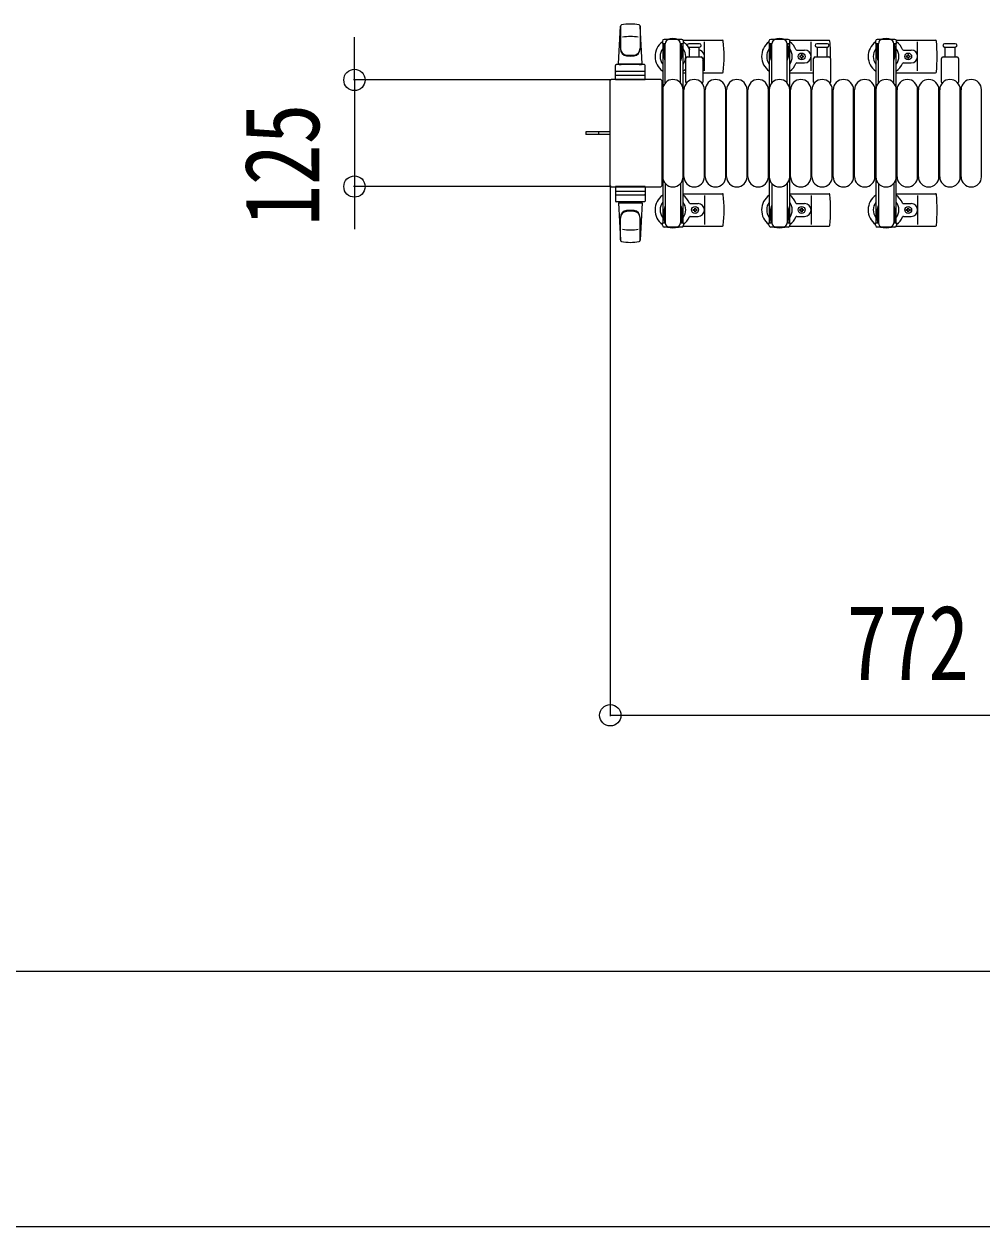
# Model space of a CAD drawing. Units: millimetres, scale not verified. Extents: x -16820 to 16820, y -11880 to 11880.
# Drawn here: x 11416 to 12540, y -3390 to -1979 of the extents above; entities that cross this region are included whole.
import ezdxf
from ezdxf.enums import TextEntityAlignment as Align

# ---------------------------------------------------------------- set-up
doc = ezdxf.new("R2010")
doc.units = ezdxf.units.MM
doc.header["$LTSCALE"] = 50
for name, color, linetype in [('0-2_YKK_13', 4, 'Continuous'), ('0-3_YKK_A1', 4, 'Continuous'), ('0-4_YKK_D', 6, 'Continuous')]:
    doc.layers.add(name, color=color, linetype=linetype)
doc.styles.add('ＭＳ ゴシック', font='')
doc.styles.get('ＭＳ ゴシック').set_extended_font_data('MS Gothic')

msp = doc.modelspace()

# ---------------------------------------------------------------- linework, layer by layer
at = {"layer": '0-2_YKK_13'}
for p, q in [((12113.58, -2025.5), (12116.02, -1981.47)), ((12116.08, -1981.89), (12116.08, -2007.63)), ((12139.08, -1981.12), (12139.08, -2008.31)), ((12141.58, -2025.5), (12139.14, -1981.47)), ((12187.88, -1997), (12167.28, -1997)), ((12167.58, -2018.8), (12167.58, -2001.8)), ((12168.58, -2048.06), (12168.58, -2002)), ((12186.58, -2001.8), (12189.88, -2001.8)), ((12186.58, -2048.06), (12186.58, -2002)), ((12187.58, -2018.8), (12187.58, -2001.8)), ((12189.61, -1998), (12235.68, -1998)), ((12189.88, -2001.8), (12189.88, -1999)), ((12214.58, -2034), (12214.58, -2000)), ((12312.88, -1997), (12292.28, -1997)), ((12292.58, -2018.8), (12292.58, -2001.8)), ((12293.58, -2048.06), (12293.58, -2002)), ((12311.58, -2001.8), (12314.88, -2001.8)), ((12311.58, -2048.06), (12311.58, -2002)), ((12312.58, -2018.8), (12312.58, -2001.8)), ((12314.61, -1998), (12360.68, -1998)), ((12314.88, -2001.8), (12314.88, -1999)), ((12339.58, -2034), (12339.58, -2000)), ((12437.88, -1997), (12417.28, -1997)), ((12417.58, -2018.8), (12417.58, -2001.8)), ((12418.58, -2048.06), (12418.58, -2002)), ((12436.58, -2001.8), (12439.88, -2001.8)), ((12436.58, -2048.06), (12436.58, -2002)), ((12437.58, -2018.8), (12437.58, -2001.8)), ((12439.61, -1998), (12485.68, -1998)), ((12439.88, -2001.8), (12439.88, -1999)), ((12464.58, -2034), (12464.58, -2000)), ((12166.78, -2005.3), (12167.58, -2005.3)), ((12166.78, -2015.81), (12166.78, -2005.3)), ((12168.38, -2021.8), (12166.78, -2015.81)), ((12186.77, -2021.8), (12188.38, -2015.81)), ((12188.38, -2005.3), (12187.58, -2005.3)), ((12188.38, -2015.81), (12188.38, -2005.3)), ((12196.33, -2006), (12208.83, -2006)), ((12197.08, -2017.5), (12197.08, -2006)), ((12208.08, -2006), (12208.08, -2017.5)), ((12291.78, -2005.3), (12292.58, -2005.3)), ((12291.78, -2015.81), (12291.78, -2005.3)), ((12293.38, -2021.8), (12291.78, -2015.81)), ((12311.77, -2021.8), (12313.38, -2015.81)), ((12313.38, -2005.3), (12312.58, -2005.3)), ((12313.38, -2015.81), (12313.38, -2005.3)), ((12322.87, -2009.5), (12332.08, -2009.5)), ((12327.26, -2016.56), (12326.38, -2016.56)), ((12346.33, -2006), (12358.83, -2006)), ((12347.08, -2017.5), (12347.08, -2006)), ((12358.08, -2006), (12358.08, -2017.5)), ((12416.78, -2005.3), (12417.58, -2005.3)), ((12416.78, -2015.81), (12416.78, -2005.3)), ((12418.38, -2021.8), (12416.78, -2015.81)), ((12436.77, -2021.8), (12438.38, -2015.81)), ((12438.38, -2005.3), (12437.58, -2005.3)), ((12438.38, -2015.81), (12438.38, -2005.3)), ((12447.87, -2009.5), (12457.08, -2009.5)), ((12452.26, -2016.56), (12451.38, -2016.56)), ((12496.33, -2006), (12508.83, -2006)), ((12497.08, -2017.5), (12497.08, -2006)), ((12508.08, -2006), (12508.08, -2017.5)), ((12110.08, -2044.5), (12110.08, -2027.5)), ((12144.08, -2026.5), (12111.08, -2026.5)), ((12113.58, -2025.5), (12141.58, -2025.5)), ((12114.58, -2026.5), (12114.58, -2025.5)), ((12114.58, -2025.5), (12140.58, -2025.5)), ((12114.58, -2026.5), (12116.98, -2026.5)), ((12138.18, -2026.5), (12140.58, -2026.5)), ((12140.58, -2026.5), (12140.58, -2025.5)), ((12145.08, -2044.5), (12145.08, -2027.5)), ((12168.38, -2021.8), (12168.58, -2021.8)), ((12186.77, -2021.8), (12186.58, -2021.8)), ((12192.58, -2047.33), (12192.58, -2019.5)), ((12194.58, -2017.5), (12210.58, -2017.5)), ((12212.58, -2019.5), (12212.58, -2047.33)), ((12293.38, -2021.8), (12293.58, -2021.8)), ((12311.77, -2021.8), (12311.58, -2021.8)), ((12322.87, -2024.5), (12332.08, -2024.5)), ((12329.9, -2017.44), (12330.78, -2017.44)), ((12342.58, -2047.33), (12342.58, -2019.5)), ((12344.58, -2017.5), (12360.58, -2017.5)), ((12362.58, -2019.5), (12362.58, -2047.33)), ((12418.38, -2021.8), (12418.58, -2021.8)), ((12436.77, -2021.8), (12436.58, -2021.8)), ((12447.87, -2024.5), (12457.08, -2024.5)), ((12454.9, -2017.44), (12455.78, -2017.44)), ((12492.58, -2047.33), (12492.58, -2019.5)), ((12494.58, -2017.5), (12510.58, -2017.5)), ((12512.58, -2019.5), (12512.58, -2047.33)), ((12162.58, -2044), (12106.07, -2044)), ((12106.07, -2044), (12106.07, -2044)), ((12145.08, -2044.5), (12110.08, -2044.5)), ((12111.02, -2039), (12144.19, -2039)), ((12144.08, -2034.5), (12111.08, -2034.5)), ((12162.58, -2044), (12162.58, -2044)), ((12189.58, -2036), (12192.58, -2036)), ((12212.58, -2036), (12235.68, -2036)), ((12314.58, -2036), (12342.58, -2036)), ((12439.58, -2036), (12485.68, -2036)), ((12103.58, -2046.5), (12103.58, -2167.5)), ((12103.58, -2046.5), (12103.58, -2046.5)), ((12165.08, -2167.5), (12165.08, -2046.5)), ((12165.08, -2046.5), (12165.08, -2046.5)), ((12165.58, -2158), (12165.58, -2056)), ((12189.58, -2158), (12189.58, -2056)), ((12190.58, -2158), (12190.58, -2056)), ((12214.58, -2158), (12214.58, -2056)), ((12215.58, -2158), (12215.58, -2056)), ((12239.58, -2158), (12239.58, -2056)), ((12240.58, -2158), (12240.58, -2056)), ((12264.58, -2158), (12264.58, -2056)), ((12265.58, -2158), (12265.58, -2056)), ((12289.58, -2158), (12289.58, -2056)), ((12290.58, -2158), (12290.58, -2056)), ((12314.58, -2158), (12314.58, -2056)), ((12315.58, -2158), (12315.58, -2056)), ((12339.58, -2158), (12339.58, -2056)), ((12340.58, -2158), (12340.58, -2056)), ((12364.58, -2158), (12364.58, -2056)), ((12365.58, -2158), (12365.58, -2056)), ((12389.58, -2158), (12389.58, -2056)), ((12390.58, -2158), (12390.58, -2056)), ((12414.58, -2158), (12414.58, -2056)), ((12415.58, -2158), (12415.58, -2056)), ((12439.58, -2158), (12439.58, -2056)), ((12440.58, -2158), (12440.58, -2056)), ((12464.58, -2158), (12464.58, -2056)), ((12465.58, -2158), (12465.58, -2056)), ((12489.58, -2158), (12489.58, -2056)), ((12490.58, -2158), (12490.58, -2056)), ((12514.58, -2158), (12514.58, -2056)), ((12515.58, -2158), (12515.58, -2056)), ((12539.58, -2158), (12539.58, -2056)), ((12075.58, -2105.5), (12075.58, -2108.5)), ((12091.08, -2108.5), (12075.58, -2108.5)), ((12090.43, -2105.5), (12090.43, -2108.5)), ((12103.58, -2108.5), (12091.08, -2108.5)), ((12103.58, -2167.5), (12103.58, -2167.5)), ((12106.07, -2170), (12162.58, -2170)), ((12106.07, -2170), (12106.07, -2170)), ((12145.08, -2169.5), (12110.08, -2169.5)), ((12110.08, -2169.5), (12110.08, -2186.5)), ((12145.08, -2169.5), (12145.08, -2186.5)), ((12162.58, -2170), (12162.58, -2170)), ((12165.08, -2167.5), (12165.08, -2167.5)), ((12168.58, -2165.94), (12168.58, -2212)), ((12186.58, -2165.94), (12186.58, -2212)), ((12293.58, -2165.94), (12293.58, -2212)), ((12311.58, -2165.94), (12311.58, -2212)), ((12418.58, -2165.94), (12418.58, -2212)), ((12436.58, -2165.94), (12436.58, -2212)), ((12111.02, -2175), (12144.19, -2175)), ((12144.08, -2179.5), (12111.08, -2179.5)), ((12189.58, -2178), (12235.68, -2178)), ((12214.58, -2180), (12214.58, -2214)), ((12314.58, -2178), (12360.68, -2178)), ((12339.58, -2180), (12339.58, -2214)), ((12439.58, -2178), (12485.68, -2178)), ((12464.58, -2180), (12464.58, -2214)), ((12144.08, -2187.5), (12111.08, -2187.5)), ((12113.58, -2188.5), (12141.58, -2188.5)), ((12113.58, -2188.5), (12116.02, -2232.53)), ((12114.58, -2187.5), (12116.98, -2187.5)), ((12114.58, -2187.5), (12114.58, -2188.5)), ((12114.58, -2188.5), (12140.58, -2188.5)), ((12138.18, -2187.5), (12140.58, -2187.5)), ((12141.58, -2188.5), (12139.14, -2232.53)), ((12140.58, -2187.5), (12140.58, -2188.5)), ((12168.38, -2192.2), (12166.78, -2198.19)), ((12166.78, -2198.19), (12166.78, -2208.7)), ((12167.58, -2195.2), (12167.58, -2212.2)), ((12168.38, -2192.2), (12168.58, -2192.2)), ((12186.77, -2192.2), (12186.58, -2192.2)), ((12186.77, -2192.2), (12188.38, -2198.19)), ((12187.58, -2195.2), (12187.58, -2212.2)), ((12188.38, -2198.19), (12188.38, -2208.7)), ((12197.87, -2189.5), (12207.08, -2189.5)), ((12202.26, -2197.44), (12201.38, -2197.44)), ((12204.9, -2196.56), (12205.78, -2196.56)), ((12293.38, -2192.2), (12291.78, -2198.19)), ((12291.78, -2198.19), (12291.78, -2208.7)), ((12292.58, -2195.2), (12292.58, -2212.2)), ((12293.38, -2192.2), (12293.58, -2192.2)), ((12311.77, -2192.2), (12311.58, -2192.2)), ((12311.77, -2192.2), (12313.38, -2198.19)), ((12312.58, -2195.2), (12312.58, -2212.2)), ((12313.38, -2198.19), (12313.38, -2208.7)), ((12322.87, -2189.5), (12332.08, -2189.5)), ((12327.26, -2197.44), (12326.38, -2197.44)), ((12329.9, -2196.56), (12330.78, -2196.56)), ((12418.38, -2192.2), (12416.78, -2198.19)), ((12416.78, -2198.19), (12416.78, -2208.7)), ((12417.58, -2195.2), (12417.58, -2212.2)), ((12418.38, -2192.2), (12418.58, -2192.2)), ((12436.77, -2192.2), (12436.58, -2192.2)), ((12436.77, -2192.2), (12438.38, -2198.19)), ((12437.58, -2195.2), (12437.58, -2212.2)), ((12438.38, -2198.19), (12438.38, -2208.7)), ((12447.87, -2189.5), (12457.08, -2189.5)), ((12452.26, -2197.44), (12451.38, -2197.44)), ((12454.9, -2196.56), (12455.78, -2196.56)), ((12116.08, -2232.11), (12116.08, -2206.37)), ((12139.08, -2232.88), (12139.08, -2205.69)), ((12166.78, -2208.7), (12167.58, -2208.7)), ((12186.58, -2212.2), (12189.88, -2212.2)), ((12188.38, -2208.7), (12187.58, -2208.7)), ((12189.88, -2212.2), (12189.88, -2215)), ((12197.87, -2204.5), (12207.08, -2204.5)), ((12291.78, -2208.7), (12292.58, -2208.7)), ((12311.58, -2212.2), (12314.88, -2212.2)), ((12313.38, -2208.7), (12312.58, -2208.7)), ((12314.88, -2212.2), (12314.88, -2215)), ((12322.87, -2204.5), (12332.08, -2204.5)), ((12416.78, -2208.7), (12417.58, -2208.7)), ((12436.58, -2212.2), (12439.88, -2212.2)), ((12438.38, -2208.7), (12437.58, -2208.7)), ((12439.88, -2212.2), (12439.88, -2215)), ((12447.87, -2204.5), (12457.08, -2204.5)), ((12187.88, -2217), (12167.28, -2217)), ((12189.61, -2216), (12235.68, -2216)), ((12312.88, -2217), (12292.28, -2217)), ((12314.61, -2216), (12360.68, -2216)), ((12437.88, -2217), (12417.28, -2217)), ((12439.61, -2216), (12485.68, -2216))]:
    msp.add_line(p, q, dxfattribs=at)
for points in [[(12165.28, -1999), (12165.28, -2001.8), (12168.58, -2001.8)], [(12208.83, -2002), (12202.58, -2002), (12196.33, -2002)], [(12290.28, -1999), (12290.28, -2001.8), (12293.58, -2001.8)], [(12358.83, -2002), (12352.58, -2002), (12346.33, -2002)], [(12415.28, -1999), (12415.28, -2001.8), (12418.58, -2001.8)], [(12508.83, -2002), (12502.58, -2002), (12496.33, -2002)], [(12326.38, -2016.56), (12326.38, -2017.44), (12327.26, -2017.44)], [(12329.02, -2015.68), (12329.02, -2014.8), (12328.14, -2014.8), (12328.14, -2015.68)], [(12330.78, -2017.44), (12330.78, -2016.56), (12329.9, -2016.56)], [(12451.38, -2016.56), (12451.38, -2017.44), (12452.26, -2017.44)], [(12454.02, -2015.68), (12454.02, -2014.8), (12453.14, -2014.8), (12453.14, -2015.68)], [(12455.78, -2017.44), (12455.78, -2016.56), (12454.9, -2016.56)], [(12328.14, -2018.32), (12328.14, -2019.2), (12329.02, -2019.2), (12329.02, -2018.32)], [(12453.14, -2018.32), (12453.14, -2019.2), (12454.02, -2019.2), (12454.02, -2018.32)], [(12103.58, -2105.5), (12091.08, -2105.5), (12075.58, -2105.5)], [(12201.38, -2197.44), (12201.38, -2196.56), (12202.26, -2196.56)], [(12203.14, -2195.68), (12203.14, -2194.8), (12204.02, -2194.8), (12204.02, -2195.68)], [(12204.02, -2198.32), (12204.02, -2199.2), (12203.14, -2199.2), (12203.14, -2198.32)], [(12205.78, -2196.56), (12205.78, -2197.44), (12204.9, -2197.44)], [(12326.38, -2197.44), (12326.38, -2196.56), (12327.26, -2196.56)], [(12328.14, -2195.68), (12328.14, -2194.8), (12329.02, -2194.8), (12329.02, -2195.68)], [(12329.02, -2198.32), (12329.02, -2199.2), (12328.14, -2199.2), (12328.14, -2198.32)], [(12330.78, -2196.56), (12330.78, -2197.44), (12329.9, -2197.44)], [(12451.38, -2197.44), (12451.38, -2196.56), (12452.26, -2196.56)], [(12453.14, -2195.68), (12453.14, -2194.8), (12454.02, -2194.8), (12454.02, -2195.68)], [(12454.02, -2198.32), (12454.02, -2199.2), (12453.14, -2199.2), (12453.14, -2198.32)], [(12455.78, -2196.56), (12455.78, -2197.44), (12454.9, -2197.44)], [(12165.28, -2215), (12165.28, -2212.2), (12168.58, -2212.2)], [(12290.28, -2215), (12290.28, -2212.2), (12293.58, -2212.2)], [(12415.28, -2215), (12415.28, -2212.2), (12418.58, -2212.2)]]:
    msp.add_lwpolyline(points, dxfattribs=at)
for centre in [(12328.58, -2017), (12453.58, -2017), (12203.58, -2197), (12328.58, -2197), (12453.58, -2197)]:
    msp.add_circle(centre, 4, dxfattribs=at)
for centre, radius, start, end in [((12117.51, -1981.56), 1.5, 101.97738, 176.83138), ((12127.58, -2029), 50, 78.05356, 101.94644), ((12127.58, -2029), 50, 78.02262, 101.94644), ((12137.64, -1981.56), 1.5, 3.16862, 78.02262), ((12127.58, -2043.6), 50, 79.12335, 100.54947), ((12177.58, -2017), 21, 125.85347, 235.1501), ((12167.28, -1999), 2, 90, 180), ((12173.58, -2002), 5, 90, 180), ((12177.58, -2017), 21, 72.24721, 107.75279), ((12181.58, -2002), 5, 0, 90), ((12187.88, -1999), 2, 0, 90), ((12177.58, -2017), 21, 36.9292, 54.14653), ((12196.33, -2004), 2, 90, 180), ((12208.83, -2004), 2, 0, 90), ((12235.68, -1999), 1, 5.73917, 90), ((12056.58, -2017), 181, 354.26083, 5.73917), ((12302.58, -2017), 21, 125.85347, 235.1501), ((12292.28, -1999), 2, 90, 180), ((12298.58, -2002), 5, 90, 180), ((12302.58, -2017), 21, 72.24721, 107.75279), ((12306.58, -2002), 5, 0, 90), ((12312.88, -1999), 2, 0, 90), ((12302.58, -2017), 21, 22.72842, 54.14653), ((12346.33, -2004), 2, 90, 180), ((12358.83, -2004), 2, 0, 90), ((12360.68, -1999), 1, 5.73917, 90), ((12181.58, -2017), 181, 359.28378, 5.73917), ((12427.58, -2017), 21, 125.85347, 235.1501), ((12417.28, -1999), 2, 90, 180), ((12423.58, -2002), 5, 90, 180), ((12427.58, -2017), 21, 72.24721, 107.75279), ((12431.58, -2002), 5, 0, 90), ((12437.88, -1999), 2, 0, 90), ((12427.58, -2017), 21, 22.72842, 54.14653), ((12485.68, -1999), 1, 5.73917, 90), ((12306.58, -2017), 181, 354.26083, 5.73917), ((12496.33, -2004), 2, 90, 180), ((12508.83, -2004), 2, 0, 90), ((12124.08, -2007.44), 8, 180, 263.72071), ((12124.08, -2008.31), 8, 180, 263.72071), ((12127.58, -1975.63), 40, 263.72071, 276.27929), ((12127.58, -1976.5), 40, 263.72071, 276.27929), ((12131.08, -2007.44), 8, 276.27929, 0), ((12131.08, -2008.31), 8, 276.27929, 0), ((12177.58, -2017), 15, 143.1301, 216.8699), ((12177.58, -2017), 15, 323.1301, 36.8699), ((12196.33, -2004), 2, 180, 270), ((12177.58, -2017), 21, 22.72842, 32.5406), ((12197.87, -2008.5), 1, 202.72842, 217.66294), ((12207.08, -2017), 7.5, 317.16663, 82.33771), ((12208.83, -2004), 2, 270, 0), ((12302.58, -2017), 15, 143.1301, 216.8699), ((12302.58, -2017), 15, 323.1301, 36.8699), ((12322.87, -2008.5), 1, 202.72842, 270), ((12327.26, -2015.68), 0.88, 270, 0), ((12329.9, -2015.68), 0.88, 180, 270), ((12332.08, -2017), 7.5, 270, 90), ((12346.33, -2004), 2, 180, 270), ((12358.83, -2004), 2, 270, 0), ((12427.58, -2017), 15, 143.1301, 216.8699), ((12427.58, -2017), 15, 323.1301, 36.8699), ((12447.87, -2008.5), 1, 202.72842, 270), ((12452.26, -2015.68), 0.88, 270, 0), ((12454.9, -2015.68), 0.88, 180, 270), ((12457.08, -2017), 7.5, 270, 90), ((12496.33, -2004), 2, 180, 270), ((12508.83, -2004), 2, 270, 0), ((12111.08, -2027.5), 1, 90, 180), ((12144.08, -2027.5), 1, 0, 90), ((12194.58, -2019.5), 2, 90, 180), ((12210.58, -2019.5), 2, 0, 90), ((12302.58, -2017), 21, 304.8499, 337.27158), ((12322.87, -2025.5), 1, 90, 157.27158), ((12327.26, -2018.32), 0.88, 0, 90), ((12329.9, -2018.32), 0.88, 90, 180), ((12344.58, -2019.5), 2, 90, 180), ((12360.58, -2019.5), 2, 0, 90), ((12427.58, -2017), 21, 304.8499, 337.27158), ((12447.87, -2025.5), 1, 90, 157.27158), ((12452.26, -2018.32), 0.88, 0, 90), ((12454.9, -2018.32), 0.88, 90, 180), ((12494.58, -2019.5), 2, 90, 180), ((12510.58, -2019.5), 2, 0, 90), ((12111.08, -2035.5), 1, 90, 180), ((12144.08, -2035.5), 1, 0, 90), ((12177.58, -2056), 12, 0, 180), ((12177.58, -2017), 21, 304.8499, 315.58471), ((12202.58, -2056), 12, 0, 180), ((12227.58, -2056), 12, 0, 180), ((12235.68, -2035), 1, 270, 354.26083), ((12252.58, -2056), 12, 0, 180), ((12277.58, -2056), 12, 0, 180), ((12302.58, -2056), 12, 0, 180), ((12327.58, -2056), 12, 0, 180), ((12352.58, -2056), 12, 0, 180), ((12377.58, -2056), 12, 0, 180), ((12402.58, -2056), 12, 0, 180), ((12427.58, -2056), 12, 0, 180), ((12452.58, -2056), 12, 0, 180), ((12477.58, -2056), 12, 0, 180), ((12485.68, -2035), 1, 270, 354.26083), ((12502.58, -2056), 12, 0, 180), ((12527.58, -2056), 12, 0, 180), ((12193.58, -2047.33), 1, 180, 258.06047), ((12211.58, -2047.33), 1, 281.93946, 0), ((12343.58, -2047.33), 1, 180, 258.06047), ((12361.58, -2047.33), 1, 281.93946, 0), ((12493.58, -2047.33), 1, 180, 258.06047), ((12511.58, -2047.33), 1, 281.93946, 0), ((12177.58, -2158), 12, 180, 0), ((12202.58, -2158), 12, 180, 0), ((12227.58, -2158), 12, 180, 0), ((12252.58, -2158), 12, 180, 0), ((12277.58, -2158), 12, 180, 0), ((12302.58, -2158), 12, 180, 0), ((12327.58, -2158), 12, 180, 0), ((12352.58, -2158), 12, 180, 0), ((12377.58, -2158), 12, 180, 0), ((12402.58, -2158), 12, 180, 0), ((12427.58, -2158), 12, 180, 0), ((12452.58, -2158), 12, 180, 0), ((12477.58, -2158), 12, 180, 0), ((12502.58, -2158), 12, 180, 0), ((12527.58, -2158), 12, 180, 0), ((12111.08, -2178.5), 1, 180, 270), ((12144.08, -2178.5), 1, 270, 0), ((12177.58, -2197), 21, 124.8499, 234.14653), ((12177.58, -2197), 21, 22.72842, 55.1501), ((12235.68, -2179), 1, 5.73917, 90), ((12056.58, -2197), 181, 354.26083, 5.73917), ((12302.58, -2197), 21, 124.8499, 234.14653), ((12302.58, -2197), 21, 22.72842, 55.1501), ((12360.68, -2179), 1, 5.73917, 90), ((12181.58, -2197), 181, 354.26083, 5.73917), ((12427.58, -2197), 21, 124.8499, 234.14653), ((12427.58, -2197), 21, 22.72842, 55.1501), ((12485.68, -2179), 1, 5.73917, 90), ((12306.58, -2197), 181, 354.26083, 5.73917), ((12111.08, -2186.5), 1, 180, 270), ((12124.08, -2205.69), 8, 96.27929, 180), ((12124.08, -2206.56), 8, 96.27929, 180), ((12127.58, -2237.5), 40, 83.72071, 96.27929), ((12127.58, -2238.37), 40, 83.72071, 96.27929), ((12131.08, -2205.69), 8, 0, 83.72071), ((12131.08, -2206.56), 8, 0, 83.72071), ((12144.08, -2186.5), 1, 270, 0), ((12177.58, -2197), 15, 143.1301, 216.8699), ((12177.58, -2197), 15, 323.1301, 36.8699), ((12197.87, -2188.5), 1, 202.72842, 270), ((12202.26, -2195.68), 0.88, 270, 0), ((12202.26, -2198.32), 0.88, 0, 90), ((12204.9, -2195.68), 0.88, 180, 270), ((12204.9, -2198.32), 0.88, 90, 180), ((12207.08, -2197), 7.5, 270, 90), ((12302.58, -2197), 15, 143.1301, 216.8699), ((12302.58, -2197), 15, 323.1301, 36.8699), ((12322.87, -2188.5), 1, 202.72842, 270), ((12327.26, -2195.68), 0.88, 270, 0), ((12327.26, -2198.32), 0.88, 0, 90), ((12329.9, -2195.68), 0.88, 180, 270), ((12329.9, -2198.32), 0.88, 90, 180), ((12332.08, -2197), 7.5, 270, 90), ((12427.58, -2197), 15, 143.1301, 216.8699), ((12427.58, -2197), 15, 323.1301, 36.8699), ((12447.87, -2188.5), 1, 202.72842, 270), ((12452.26, -2195.68), 0.88, 270, 0), ((12452.26, -2198.32), 0.88, 0, 90), ((12454.9, -2195.68), 0.88, 180, 270), ((12454.9, -2198.32), 0.88, 90, 180), ((12457.08, -2197), 7.5, 270, 90), ((12173.58, -2212), 5, 180, 270), ((12181.58, -2212), 5, 270, 0), ((12177.58, -2197), 21, 305.85347, 337.27158), ((12197.87, -2205.5), 1, 90, 157.27158), ((12298.58, -2212), 5, 180, 270), ((12306.58, -2212), 5, 270, 0), ((12302.58, -2197), 21, 305.85347, 337.27158), ((12322.87, -2205.5), 1, 90, 157.27158), ((12423.58, -2212), 5, 180, 270), ((12431.58, -2212), 5, 270, 0), ((12427.58, -2197), 21, 305.85347, 337.27158), ((12447.87, -2205.5), 1, 90, 157.27158), ((12127.58, -2170.4), 50, 259.45053, 280.87665), ((12167.28, -2215), 2, 180, 270), ((12177.58, -2197), 21, 252.24721, 287.75279), ((12187.88, -2215), 2, 270, 0), ((12235.68, -2215), 1, 270, 354.26083), ((12292.28, -2215), 2, 180, 270), ((12302.58, -2197), 21, 252.24721, 287.75279), ((12312.88, -2215), 2, 270, 0), ((12360.68, -2215), 1, 270, 354.26083), ((12417.28, -2215), 2, 180, 270), ((12427.58, -2197), 21, 252.24721, 287.75279), ((12437.88, -2215), 2, 270, 0), ((12485.68, -2215), 1, 270, 354.26083), ((12117.51, -2232.44), 1.5, 183.16862, 258.02262), ((12127.58, -2185), 50, 258.05356, 281.97738), ((12127.58, -2185), 50, 258.05356, 281.94644), ((12137.64, -2232.44), 1.5, 281.97738, 356.83138)]:
    msp.add_arc(centre, radius, start, end, dxfattribs=at)
for centre, major_axis, start_param, end_param in [((12106.08, -2046.5), (1.77, -1.77), 2.358058, 3.9251274), ((12162.57, -2046.5), (-1.77, -1.77), 2.358058, 3.9251274), ((12106.08, -2167.5), (-1.77, -1.77), 5.4996506, 7.06672), ((12162.57, -2167.5), (1.77, -1.77), 5.4996506, 7.06672)]:
    msp.add_ellipse(centre, major_axis=major_axis, ratio=0.997169, start_param=start_param, end_param=end_param, dxfattribs=at)
at = {"layer": '0-3_YKK_A1'}
for p, q in [((12165.58, -2002), (12165.58, -2212)), ((12167.58, -2002), (12165.58, -2002)), ((12189.58, -2002), (12187.58, -2002)), ((12189.58, -2212), (12189.58, -2002)), ((12290.58, -2002), (12290.58, -2212)), ((12290.58, -2002), (12293.58, -2002)), ((12311.58, -2002), (12314.58, -2002)), ((12314.58, -2212), (12314.58, -2002)), ((12415.58, -2002), (12415.58, -2212)), ((12415.58, -2002), (12418.58, -2002)), ((12436.58, -2002), (12439.58, -2002)), ((12439.58, -2212), (12439.58, -2002)), ((12165.58, -2212), (12168.58, -2212)), ((12186.58, -2212), (12189.58, -2212)), ((12290.58, -2212), (12293.58, -2212)), ((12311.58, -2212), (12314.58, -2212)), ((12415.58, -2212), (12418.58, -2212)), ((12436.58, -2212), (12439.58, -2212))]:
    msp.add_line(p, q, dxfattribs=at)
at = {"layer": '0-4_YKK_D'}
for p, q in [((11804.08, -2044.5), (11804.08, -1994.5)), ((12105.08, -2044.5), (11803.08, -2044.5)), ((11804.08, -2044.5), (11804.08, -2169.5)), ((12105.08, -2169.5), (11803.08, -2169.5)), ((11804.08, -2169.5), (11804.08, -2219.5)), ((12104.08, -2168.5), (12104.08, -2790.5)), ((12104.08, -2789.5), (12876.08, -2789.5)), ((7554.08, -3089.5), (12876.08, -3089.5)), ((12876.08, -3389.5), (6618.08, -3389.5))]:
    msp.add_line(p, q, dxfattribs=at)
for centre in [(11804.08, -2044.5), (11804.08, -2169.5), (12104.08, -2789.5)]:
    msp.add_circle(centre, 12.5, dxfattribs=at)

# ---------------------------------------------------------------- texts
at = {"layer": '0-4_YKK_D', "style": 'ＭＳ ゴシック', "width": 0.8}
msp.add_text('125', height=87.98, rotation=90, dxfattribs=at).set_placement((11789.08, -2215.8), align=Align.BOTTOM_LEFT)
msp.add_text('772', height=87.98, dxfattribs=at).set_placement((12381.28, -2774.5), align=Align.BOTTOM_LEFT)

doc.saveas('drawing.dxf')
